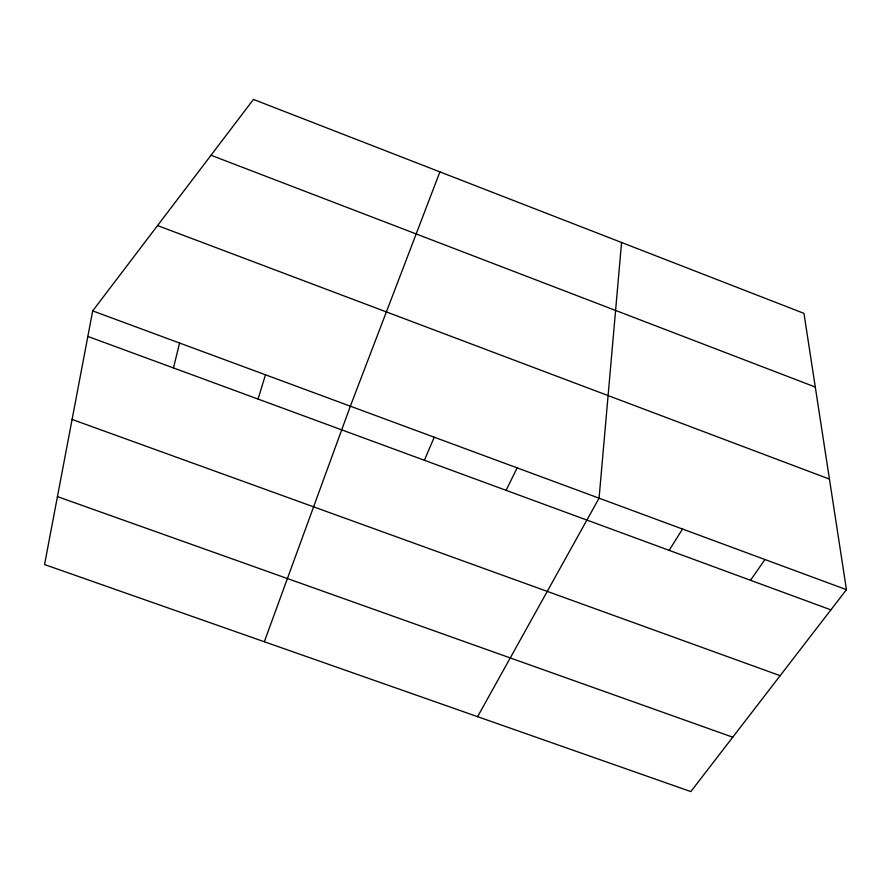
<?xml version="1.0" encoding="UTF-8"?>
<svg xmlns="http://www.w3.org/2000/svg" width="891" height="891" viewBox="0 0 891 891"><rect width="100%" height="100%" fill="white"/><g stroke="black" fill="none" stroke-linecap="round" stroke-linejoin="round"><path stroke-width="1.34" d="M621.573 242.475L599.064 498.169L477.598 716.676M92.686 310.892L44.55 564.549L690.826 791.576L846.45 589.664L803.96 313.365L253.456 99.424L92.686 310.892L846.45 589.664M173.455 367.938L179.592 343.035M258.067 399.079L265.473 374.799M264.326 641.754L350.352 406.185L439.898 171.874M424.383 460.268L434.229 437.214M506.099 490.34L517.125 467.864M669.174 550.348L682.506 529.031M750.5 580.275L764.957 559.526M57.436 496.621L732.747 737.191M72.082 419.438L780.148 675.679M87.83 336.43L830.891 609.856M157.551 225.568L829.454 479.113M211.022 155.246L815.298 387.05"/></g></svg>
